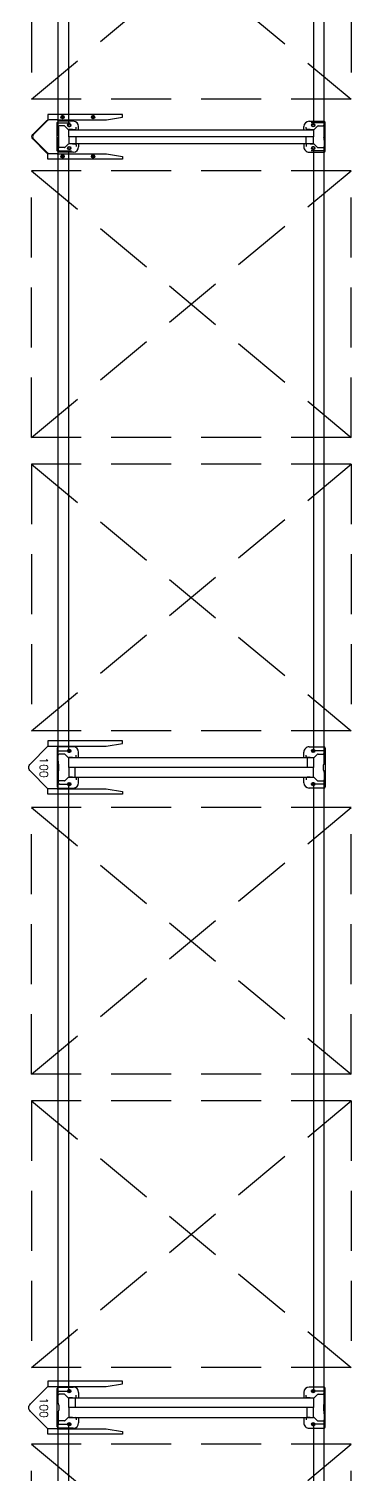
# Model space of a CAD drawing. Header units: millimetres. Extents: x 13 to 166, y 58 to 179.
# Drawn here: x 22.81 to 24.02, y 119.08 to 124.5 of the extents above; entities that cross this region are included whole.
import ezdxf

# ---------------------------------------------------------------- set-up
doc = ezdxf.new("R2010")
doc.units = ezdxf.units.MM
doc.linetypes.add('12_13_14_SB-E17-AR-A01_A02_A03-A$0$DASHED2', pattern=[0.375, 0.25, -0.125])
doc.layers.add('Rack Mecalux 2300mm (MVA-VLZ)', color=5, linetype='Continuous')
doc.styles.get("Standard").update_dxf_attribs({"font": 'txt.shx'})

# ---------------------------------------------------------------- blocks, each defined once
blk = doc.blocks.new('Proteccion Rack 80 Tecnoracks (Planta)')
at = {"color": 252}
for points in [[(2007.437156, 1320.577409), (2007.252998, 1320.577409), (2007.192156, 1320.587409), (2007.192156, 1320.597409), (2007.472156, 1320.597409), (2007.472156, 1320.57751)], [(2007.437156, 1320.450129), (2007.252998, 1320.450129), (2007.192156, 1320.440129), (2007.192156, 1320.430129), (2007.472156, 1320.430129), (2007.472156, 1320.450028)]]:
    blk.add_lwpolyline(points, dxfattribs=at)
for points in [[(2007.297631, 1320.587459), (2007.300131, 1320.591789), (2007.305131, 1320.591789), (2007.307631, 1320.587459), (2007.305131, 1320.583129), (2007.300131, 1320.583129)], [(2007.412297, 1320.587459), (2007.414797, 1320.591789), (2007.419797, 1320.591789), (2007.422297, 1320.587459), (2007.419797, 1320.583129), (2007.414797, 1320.583129)], [(2007.297631, 1320.440079), (2007.300131, 1320.435749), (2007.305131, 1320.435749), (2007.307631, 1320.440079), (2007.305131, 1320.444409), (2007.300131, 1320.444409)], [(2007.412297, 1320.440079), (2007.414797, 1320.435748), (2007.419797, 1320.435748), (2007.422297, 1320.440079), (2007.419797, 1320.444409), (2007.414797, 1320.444409)]]:
    blk.add_lwpolyline(points, close=True, dxfattribs=at)
blk.add_lwpolyline([(2007.437156, 1320.451129), (2007.467599, 1320.451129, 0.198912), (2007.47467, 1320.454058), (2007.52731, 1320.506698, 0.414214), (2007.52731, 1320.52084), (2007.47467, 1320.57348, 0.198912), (2007.467599, 1320.576409), (2007.437156, 1320.576409), (2007.437156, 1320.578409), (2007.467599, 1320.578409, -0.198912), (2007.476085, 1320.574894), (2007.528724, 1320.522254, -0.414214), (2007.528724, 1320.505284), (2007.476085, 1320.452644, -0.198912), (2007.467599, 1320.449129), (2007.437156, 1320.449129), (2007.437156, 1320.451129)], format="xyb", dxfattribs=at)
for centre, radius in [((2007.302631, 1320.587459), 0.00634), ((2007.302631, 1320.587459), 0.00433), ((2007.302631, 1320.587459), 0.002732), ((2007.302631, 1320.587459), 0.002203), ((2007.417297, 1320.587459), 0.00634), ((2007.417297, 1320.587459), 0.00433), ((2007.417297, 1320.587459), 0.002732), ((2007.417297, 1320.587459), 0.002203), ((2007.302631, 1320.440079), 0.00634), ((2007.302631, 1320.440079), 0.00433), ((2007.302631, 1320.440079), 0.002732), ((2007.302631, 1320.440079), 0.002203), ((2007.417297, 1320.440079), 0.00634), ((2007.417297, 1320.440079), 0.00433), ((2007.417297, 1320.440079), 0.002732), ((2007.417297, 1320.440079), 0.002203)]:
    blk.add_circle(centre, radius, dxfattribs=at)
at = {"layer": 'Defpoints', "color": 252, "linetype": 'Continuous', "lineweight": 0}
blk.add_line((2007.431156, 1320.551269), (2007.431156, 1320.476269), dxfattribs=at)
blk = doc.blocks.new('Rack 2300mm Mecalux')
at = {"color": 253, "linetype": '12_13_14_SB-E17-AR-A01_A02_A03-A$0$DASHED2', "ltscale": 0.9}
for p, q in [((2505.971695, 1044.571243), (2504.971695, 1044.571243)), ((2504.971695, 1044.571243), (2504.971695, 1043.371243)), ((2504.971695, 1043.371243), (2505.971695, 1044.571243)), ((2505.971695, 1043.371243), (2504.971695, 1044.571243)), ((2505.971695, 1044.571243), (2505.971695, 1043.371243)), ((2506.071695, 1044.571243), (2507.071695, 1044.571243)), ((2507.071695, 1043.371243), (2506.071695, 1044.571243)), ((2506.071695, 1043.371243), (2507.071695, 1044.571243)), ((2506.071695, 1044.571243), (2506.071695, 1043.371243)), ((2507.071695, 1044.571243), (2507.071695, 1043.371243)), ((2505.971695, 1043.371243), (2504.971695, 1043.371243)), ((2506.071695, 1043.371243), (2507.071695, 1043.371243))]:
    blk.add_line(p, q, dxfattribs=at)
at = {"color": 252}
for p, q in [((2504.773645, 1044.413993), (2504.773645, 1044.468993)), ((2504.778645, 1044.473993), (2504.884145, 1044.473993)), ((2507.168495, 1044.47067), (2504.874895, 1044.47067)), ((2507.159495, 1044.430671), (2504.883895, 1044.430671)), ((2504.889145, 1044.413993), (2504.889145, 1044.468993)), ((2507.154245, 1044.413993), (2507.154245, 1044.468993)), ((2507.264745, 1044.473993), (2507.159245, 1044.473993)), ((2507.269745, 1044.413993), (2507.269745, 1044.468993)), ((2504.805343, 1044.393993), (2504.793645, 1044.393993)), ((2504.805343, 1044.402887), (2504.831395, 1044.402886)), ((2504.857448, 1044.393993), (2504.869145, 1044.393993)), ((2507.185943, 1044.393993), (2507.174245, 1044.393993)), ((2507.238048, 1044.402887), (2507.211995, 1044.402886)), ((2507.238048, 1044.393993), (2507.249745, 1044.393993)), ((2504.773645, 1043.528493), (2504.773645, 1043.473493)), ((2504.793645, 1043.548493), (2504.805343, 1043.548493)), ((2504.805343, 1043.5396), (2504.831395, 1043.5396)), ((2504.857448, 1043.548493), (2504.869145, 1043.548493)), ((2507.159495, 1043.511816), (2504.883895, 1043.511816)), ((2504.889145, 1043.528493), (2504.889145, 1043.473493)), ((2507.154245, 1043.528493), (2507.154245, 1043.473493)), ((2507.185943, 1043.548493), (2507.174245, 1043.548493)), ((2507.238048, 1043.5396), (2507.211995, 1043.5396)), ((2507.238048, 1043.548493), (2507.249745, 1043.548493)), ((2507.269745, 1043.528493), (2507.269745, 1043.473493)), ((2504.778645, 1043.468493), (2504.884145, 1043.468493)), ((2507.168495, 1043.471816), (2504.874895, 1043.471816)), ((2507.264745, 1043.468493), (2507.159245, 1043.468493))]:
    blk.add_line(p, q, dxfattribs=at)
at = {"color": 252, "lineweight": 30}
for p, q in [((2504.791095, 1044.447485), (2504.791095, 1044.466921)), ((2504.802765, 1044.433959), (2504.792598, 1044.443912)), ((2504.801345, 1044.470671), (2504.794845, 1044.470671)), ((2504.823749, 1044.470671), (2504.801345, 1044.470671)), ((2504.804268, 1044.424921), (2504.804268, 1044.430386)), ((2504.804268, 1044.416921), (2504.804268, 1044.424921)), ((2504.817845, 1044.470671), (2504.824203, 1044.470671)), ((2504.844945, 1044.470671), (2504.838587, 1044.470671)), ((2504.839042, 1044.470671), (2504.861445, 1044.470671)), ((2504.858523, 1044.424921), (2504.858523, 1044.430386)), ((2504.858523, 1044.416921), (2504.858523, 1044.424921)), ((2504.860025, 1044.433959), (2504.870193, 1044.443912)), ((2504.861445, 1044.470671), (2504.867945, 1044.470671)), ((2504.871695, 1044.447485), (2504.871695, 1044.466921)), ((2507.171695, 1044.447485), (2507.171695, 1044.466921)), ((2507.183365, 1044.433959), (2507.173198, 1044.443912)), ((2507.181945, 1044.470671), (2507.175445, 1044.470671)), ((2507.204349, 1044.470671), (2507.181945, 1044.470671)), ((2507.184868, 1044.424921), (2507.184868, 1044.430386)), ((2507.184868, 1044.416921), (2507.184868, 1044.424921)), ((2507.198445, 1044.470671), (2507.204803, 1044.470671)), ((2507.225545, 1044.470671), (2507.219187, 1044.470671)), ((2507.219642, 1044.470671), (2507.242045, 1044.470671)), ((2507.239123, 1044.424921), (2507.239123, 1044.430386)), ((2507.239123, 1044.416921), (2507.239123, 1044.424921)), ((2507.240625, 1044.433959), (2507.250793, 1044.443912)), ((2507.242045, 1044.470671), (2507.248545, 1044.470671)), ((2507.252295, 1044.447485), (2507.252295, 1044.466921)), ((2504.800518, 1044.402886), (2504.795237, 1044.402886)), ((2504.804268, 1044.416921), (2504.804268, 1044.406636)), ((2504.858523, 1044.416921), (2504.858523, 1044.406636)), ((2504.862273, 1044.402886), (2504.867553, 1044.402886)), ((2507.181118, 1044.402886), (2507.175837, 1044.402886)), ((2507.184868, 1044.416921), (2507.184868, 1044.406636)), ((2507.239123, 1044.416921), (2507.239123, 1044.406636)), ((2507.242873, 1044.402886), (2507.248153, 1044.402886)), ((2504.802765, 1043.508527), (2504.792598, 1043.498575)), ((2504.800518, 1043.5396), (2504.795237, 1043.5396)), ((2504.804268, 1043.525566), (2504.804268, 1043.53585)), ((2504.804268, 1043.525566), (2504.804268, 1043.517566)), ((2504.804268, 1043.517566), (2504.804268, 1043.512101)), ((2504.858523, 1043.525566), (2504.858523, 1043.53585)), ((2504.858523, 1043.525566), (2504.858523, 1043.517566)), ((2504.858523, 1043.517566), (2504.858523, 1043.512101)), ((2504.860025, 1043.508527), (2504.870193, 1043.498575)), ((2504.862273, 1043.5396), (2504.867553, 1043.5396)), ((2507.183365, 1043.508527), (2507.173198, 1043.498575)), ((2507.181118, 1043.5396), (2507.175837, 1043.5396)), ((2507.184868, 1043.525566), (2507.184868, 1043.53585)), ((2507.184868, 1043.525566), (2507.184868, 1043.517566)), ((2507.184868, 1043.517566), (2507.184868, 1043.512101)), ((2507.239123, 1043.525566), (2507.239123, 1043.53585)), ((2507.239123, 1043.525566), (2507.239123, 1043.517566)), ((2507.239123, 1043.517566), (2507.239123, 1043.512101)), ((2507.240625, 1043.508527), (2507.250793, 1043.498575)), ((2507.242873, 1043.5396), (2507.248153, 1043.5396)), ((2504.791095, 1043.495002), (2504.791095, 1043.475566)), ((2504.801345, 1043.471816), (2504.794845, 1043.471816)), ((2504.823749, 1043.471816), (2504.801345, 1043.471816)), ((2504.817845, 1043.471816), (2504.824203, 1043.471816)), ((2504.844945, 1043.471816), (2504.838587, 1043.471816)), ((2504.839042, 1043.471816), (2504.861445, 1043.471816)), ((2504.861445, 1043.471816), (2504.867945, 1043.471816)), ((2504.871695, 1043.495002), (2504.871695, 1043.475566)), ((2507.171695, 1043.495002), (2507.171695, 1043.475566)), ((2507.181945, 1043.471816), (2507.175445, 1043.471816)), ((2507.204349, 1043.471816), (2507.181945, 1043.471816)), ((2507.198445, 1043.471816), (2507.204803, 1043.471816)), ((2507.225545, 1043.471816), (2507.219187, 1043.471816)), ((2507.219642, 1043.471816), (2507.242045, 1043.471816)), ((2507.242045, 1043.471816), (2507.248545, 1043.471816)), ((2507.252295, 1043.495002), (2507.252295, 1043.475566))]:
    blk.add_line(p, q, dxfattribs=at)
at = {"color": 252}
for points in [[(2504.788645, 1044.433993), (2504.792975, 1044.431493), (2504.792975, 1044.426493), (2504.788645, 1044.423993), (2504.784315, 1044.426493), (2504.784315, 1044.431493)], [(2504.805343, 1044.430136), (2504.831395, 1044.430136), (2504.831395, 1043.512352), (2504.805343, 1043.512352)], [(2504.857448, 1044.430136), (2504.831395, 1044.430136), (2504.831395, 1043.512352), (2504.857448, 1043.512352)], [(2504.874145, 1044.433993), (2504.869815, 1044.431493), (2504.869815, 1044.426493), (2504.874145, 1044.423993), (2504.878475, 1044.426493), (2504.878475, 1044.431493)], [(2507.169245, 1044.433993), (2507.173575, 1044.431493), (2507.173575, 1044.426493), (2507.169245, 1044.423993), (2507.164915, 1044.426493), (2507.164915, 1044.431493)], [(2507.185943, 1044.430136), (2507.211995, 1044.430136), (2507.211995, 1043.512352), (2507.185943, 1043.512352)], [(2507.238048, 1044.430136), (2507.211995, 1044.430136), (2507.211995, 1043.512352), (2507.238048, 1043.512352)], [(2507.254745, 1044.433993), (2507.250415, 1044.431493), (2507.250415, 1044.426493), (2507.254745, 1044.423993), (2507.259075, 1044.426493), (2507.259075, 1044.431493)], [(2504.788645, 1043.508493), (2504.792975, 1043.510993), (2504.792975, 1043.515993), (2504.788645, 1043.518493), (2504.784315, 1043.515993), (2504.784315, 1043.510993)], [(2504.874145, 1043.508493), (2504.869815, 1043.510993), (2504.869815, 1043.515993), (2504.874145, 1043.518493), (2504.878475, 1043.515993), (2504.878475, 1043.510993)], [(2507.169245, 1043.508493), (2507.173575, 1043.510993), (2507.173575, 1043.515993), (2507.169245, 1043.518493), (2507.164915, 1043.515993), (2507.164915, 1043.510993)], [(2507.254745, 1043.508493), (2507.250415, 1043.510993), (2507.250415, 1043.515993), (2507.254745, 1043.518493), (2507.259075, 1043.515993), (2507.259075, 1043.510993)]]:
    blk.add_lwpolyline(points, close=True, dxfattribs=at)
for points in [[(2504.868895, 1044.470671), (2504.878895, 1044.470671, -0.414214), (2504.883895, 1044.465671), (2504.883895, 1044.420671)], [(2507.174495, 1044.470671), (2507.164495, 1044.470671, 0.414214), (2507.159495, 1044.465671), (2507.159495, 1044.420671)], [(2504.868895, 1043.471816), (2504.878895, 1043.471816, 0.414214), (2504.883895, 1043.476816), (2504.883895, 1043.521816)], [(2504.868895, 1043.471816), (2504.878895, 1043.471816, 0.414214), (2504.883895, 1043.476816), (2504.883895, 1043.521816)], [(2507.174495, 1043.471816), (2507.164495, 1043.471816, -0.414214), (2507.159495, 1043.476816), (2507.159495, 1043.516816)]]:
    blk.add_lwpolyline(points, format="xyb", dxfattribs=at)
for centre in [(2504.788645, 1044.428993), (2504.874145, 1044.428993), (2507.169245, 1044.428993), (2507.254745, 1044.428993), (2504.788645, 1043.513493), (2504.874145, 1043.513493), (2507.169245, 1043.513493), (2507.254745, 1043.513493)]:
    blk.add_circle(centre, 0.00634, dxfattribs=at)
for centre, radius, start, end in [((2504.778645, 1044.468993), 0.005, 90, 180), ((2504.884145, 1044.468993), 0.005, 0, 90), ((2507.159245, 1044.468993), 0.005, 90, 180), ((2507.264745, 1044.468993), 0.005, 0, 90), ((2504.793645, 1044.413993), 0.02, 180, 270), ((2504.869145, 1044.413993), 0.02, 270, 0), ((2507.174245, 1044.413993), 0.02, 180, 270), ((2507.249745, 1044.413993), 0.02, 270, 0), ((2504.793645, 1043.528493), 0.02, 90, 180), ((2504.869145, 1043.528493), 0.02, 360, 90), ((2507.174245, 1043.528493), 0.02, 90, 180), ((2507.249745, 1043.528493), 0.02, 360, 90), ((2504.778645, 1043.473493), 0.005, 180, 270), ((2504.884145, 1043.473493), 0.005, 270, 360), ((2507.159245, 1043.473493), 0.005, 180, 270), ((2507.264745, 1043.473493), 0.005, 270, 360)]:
    blk.add_arc(centre, radius, start, end, dxfattribs=at)
at = {"color": 252, "lineweight": 30}
for centre, radius, start, end in [((2504.794845, 1044.466921), 0.00375, 90, 180), ((2504.796095, 1044.447485), 0.005, 180, 225.612866), ((2504.799268, 1044.430386), 0.005, 0, 45.612866), ((2504.823707, 1044.462148), 0.008522, 51.41193, 89.722789), ((2504.831419, 1044.471694), 0.00375, 230.274095, 315), ((2504.839083, 1044.462148), 0.008522, 90.277211, 128.58807), ((2504.863523, 1044.430386), 0.005, 134.387134, 180), ((2504.867945, 1044.466921), 0.00375, 0, 90), ((2504.866695, 1044.447485), 0.005, 314.387134, 0), ((2507.175445, 1044.466921), 0.00375, 90, 180), ((2507.176695, 1044.447485), 0.005, 180, 225.612866), ((2507.179868, 1044.430386), 0.005, 0, 45.612866), ((2507.204307, 1044.462148), 0.008522, 51.41193, 89.722789), ((2507.211971, 1044.471694), 0.00375, 225, 309.725905), ((2507.219683, 1044.462148), 0.008522, 90.277211, 128.58807), ((2507.244123, 1044.430386), 0.005, 134.387134, 180), ((2507.248545, 1044.466921), 0.00375, 0, 90), ((2507.247295, 1044.447485), 0.005, 314.387134, 0), ((2504.800518, 1044.406636), 0.00375, 270, 360), ((2504.862273, 1044.406636), 0.00375, 180, 270), ((2507.181118, 1044.406636), 0.00375, 270, 360), ((2507.242873, 1044.406636), 0.00375, 180, 270), ((2504.800518, 1043.53585), 0.00375, 0, 90), ((2504.799268, 1043.512101), 0.005, 314.387134, 360), ((2504.862273, 1043.53585), 0.00375, 90, 180), ((2504.863523, 1043.512101), 0.005, 180, 225.612866), ((2507.181118, 1043.53585), 0.00375, 0, 90), ((2507.179868, 1043.512101), 0.005, 314.387134, 360), ((2507.242873, 1043.53585), 0.00375, 90, 180), ((2507.244123, 1043.512101), 0.005, 180, 225.612866), ((2504.796095, 1043.495002), 0.005, 134.387134, 180), ((2504.794845, 1043.475566), 0.00375, 180, 270), ((2504.823707, 1043.480339), 0.008522, 270.277211, 308.58807), ((2504.831419, 1043.470793), 0.00375, 45, 129.725905), ((2504.839083, 1043.480339), 0.008522, 231.41193, 269.722789), ((2504.867945, 1043.475566), 0.00375, 270, 0), ((2504.866695, 1043.495002), 0.005, 0, 45.612866), ((2507.176695, 1043.495002), 0.005, 134.387134, 180), ((2507.175445, 1043.475566), 0.00375, 180, 270), ((2507.204307, 1043.480339), 0.008522, 270.277211, 308.58807), ((2507.211971, 1043.470793), 0.00375, 50.274095, 135), ((2507.219683, 1043.480339), 0.008522, 231.41193, 269.722789), ((2507.248545, 1043.475566), 0.00375, 270, 0), ((2507.247295, 1043.495002), 0.005, 0, 45.612866)]:
    blk.add_arc(centre, radius, start, end, dxfattribs=at)
at = {"layer": 'Defpoints', "color": 252, "lineweight": 30, "ltscale": 5, "rotation": 270}
for p in [(1184.317638, 3050.905699), (1186.698202, 3050.905699)]:
    blk.add_blockref('Proteccion Rack 80 Tecnoracks (Planta)', p, dxfattribs=at)
blk = doc.blocks.new('Rack 2300mm Mecalux - Sin pedestales')
at = {"color": 253, "linetype": '12_13_14_SB-E17-AR-A01_A02_A03-A$0$DASHED2', "ltscale": 0.9}
for p, q in [((2103.373523, 1325.2474), (2102.373523, 1325.2474)), ((2102.373523, 1325.2474), (2102.373523, 1324.0474)), ((2102.373523, 1324.0474), (2103.373523, 1325.2474)), ((2103.373523, 1324.0474), (2102.373523, 1325.2474)), ((2103.373523, 1325.2474), (2103.373523, 1324.0474)), ((2103.473523, 1325.2474), (2104.473523, 1325.2474)), ((2104.473523, 1324.0474), (2103.473523, 1325.2474)), ((2103.473523, 1324.0474), (2104.473523, 1325.2474)), ((2103.473523, 1325.2474), (2103.473523, 1324.0474)), ((2104.473523, 1325.2474), (2104.473523, 1324.0474)), ((2103.373523, 1324.0474), (2102.373523, 1324.0474)), ((2103.473523, 1324.0474), (2104.473523, 1324.0474))]:
    blk.add_line(p, q, dxfattribs=at)
at = {"color": 252, "lineweight": 30}
for p, q in [((2102.276073, 1325.146827), (2102.282573, 1325.146827)), ((2102.286323, 1325.123642), (2102.286323, 1325.143077)), ((2104.560723, 1325.123642), (2104.560723, 1325.143077)), ((2104.570973, 1325.146827), (2104.564473, 1325.146827)), ((2102.27315, 1325.101077), (2102.27315, 1325.106543)), ((2102.27315, 1325.093077), (2102.27315, 1325.101077)), ((2102.27315, 1325.093077), (2102.27315, 1325.082793)), ((2102.274653, 1325.110116), (2102.28482, 1325.120069)), ((2102.2769, 1325.079043), (2102.282181, 1325.079043)), ((2104.572393, 1325.110116), (2104.562225, 1325.120069)), ((2104.570145, 1325.079043), (2104.564865, 1325.079043)), ((2104.573895, 1325.101077), (2104.573895, 1325.106543)), ((2104.573895, 1325.093077), (2104.573895, 1325.101077)), ((2104.573895, 1325.093077), (2104.573895, 1325.082793)), ((2102.27315, 1324.201723), (2102.27315, 1324.212007)), ((2102.2769, 1324.215757), (2102.282181, 1324.215757)), ((2104.570145, 1324.215757), (2104.564865, 1324.215757)), ((2104.573895, 1324.201723), (2104.573895, 1324.212007)), ((2102.27315, 1324.201723), (2102.27315, 1324.193723)), ((2102.27315, 1324.193723), (2102.27315, 1324.188258)), ((2102.274653, 1324.184684), (2102.28482, 1324.174732)), ((2102.286323, 1324.171159), (2102.286323, 1324.151723)), ((2104.560723, 1324.171159), (2104.560723, 1324.151723)), ((2104.572393, 1324.184684), (2104.562225, 1324.174732)), ((2104.573895, 1324.201723), (2104.573895, 1324.193723)), ((2104.573895, 1324.193723), (2104.573895, 1324.188258)), ((2102.276073, 1324.147973), (2102.282573, 1324.147973)), ((2104.570973, 1324.147973), (2104.564473, 1324.147973))]:
    blk.add_line(p, q, dxfattribs=at)
at = {"color": 252}
for p, q in [((2104.557523, 1325.146827), (2102.289523, 1325.146827)), ((2104.548523, 1325.106827), (2102.298523, 1325.106827)), ((2104.548523, 1324.187973), (2102.298523, 1324.187973)), ((2104.557523, 1324.147973), (2102.289523, 1324.147973))]:
    blk.add_line(p, q, dxfattribs=at)
for points in [[(2102.283523, 1325.146827), (2102.293523, 1325.146827, -0.414214), (2102.298523, 1325.141827), (2102.298523, 1325.096827)], [(2104.563523, 1325.146827), (2104.553523, 1325.146827, 0.414214), (2104.548523, 1325.141827), (2104.548523, 1325.096827)], [(2102.283523, 1324.147973), (2102.293523, 1324.147973, 0.414214), (2102.298523, 1324.152973), (2102.298523, 1324.197973)], [(2104.563523, 1324.147973), (2104.553523, 1324.147973, -0.414214), (2104.548523, 1324.152973), (2104.548523, 1324.197973)]]:
    blk.add_lwpolyline(points, format="xyb", dxfattribs=at)
at = {"color": 252, "lineweight": 30}
for centre, radius, start, end in [((2102.282573, 1325.143077), 0.00375, 0, 90), ((2104.564473, 1325.143077), 0.00375, 90, 180), ((2102.27815, 1325.106543), 0.005, 134.387134, 180), ((2102.2769, 1325.082793), 0.00375, 180, 270), ((2102.281323, 1325.123642), 0.005, 314.387134, 0), ((2104.565723, 1325.123642), 0.005, 180, 225.612866), ((2104.570145, 1325.082793), 0.00375, 270, 360), ((2104.568895, 1325.106543), 0.005, 0, 45.612866), ((2102.2769, 1324.212007), 0.00375, 90, 180), ((2104.570145, 1324.212007), 0.00375, 0, 90), ((2102.27815, 1324.188258), 0.005, 180, 225.612866), ((2102.281323, 1324.171159), 0.005, 0, 45.612866), ((2104.565723, 1324.171159), 0.005, 134.387134, 180), ((2104.568895, 1324.188258), 0.005, 314.387134, 360), ((2102.282573, 1324.151723), 0.00375, 270, 0), ((2104.564473, 1324.151723), 0.00375, 180, 270)]:
    blk.add_arc(centre, radius, start, end, dxfattribs=at)
blk = doc.blocks.new('Rack 2300mm Sistema Mecalux - 100mm')
at = {"color": 252}
for p, q in [((2098.37194, 1323.146704), (2098.37194, 1323.002304)), ((2098.43194, 1323.151704), (2098.37694, 1323.151704)), ((2098.45194, 1323.111331), (2098.45194, 1323.131704)), ((2099.29744, 1323.111331), (2099.29744, 1323.131704)), ((2099.31744, 1323.151704), (2099.37244, 1323.151704)), ((2099.37744, 1323.146704), (2099.37744, 1323.002304)), ((2098.439297, 1323.111379), (2098.439297, 1323.074576)), ((2099.310083, 1323.037676), (2099.310083, 1323.07448)), ((2098.375263, 1323.028254), (2098.375263, 1320.720754)), ((2098.45194, 1323.017304), (2098.45194, 1323.037676)), ((2099.29744, 1323.017304), (2099.29744, 1323.037676)), ((2099.374117, 1323.028254), (2099.374117, 1320.720754)), ((2098.37694, 1322.997304), (2098.43194, 1322.997304)), ((2098.415263, 1323.012304), (2098.415263, 1320.736704)), ((2099.37244, 1322.997304), (2099.31744, 1322.997304)), ((2099.334117, 1323.012304), (2099.334117, 1320.736704)), ((2098.37194, 1320.602304), (2098.37194, 1320.746704)), ((2098.37694, 1320.751704), (2098.43194, 1320.751704)), ((2099.37244, 1320.751704), (2099.31744, 1320.751704)), ((2099.37744, 1320.602304), (2099.37744, 1320.746704)), ((2098.45194, 1320.731704), (2098.45194, 1320.711331)), ((2099.29744, 1320.731704), (2099.29744, 1320.711331)), ((2099.310083, 1320.711331), (2099.310083, 1320.674528)), ((2098.439297, 1320.637628), (2098.439297, 1320.674431)), ((2098.45194, 1320.637676), (2098.45194, 1320.617304)), ((2099.29744, 1320.637676), (2099.29744, 1320.617304)), ((2098.43194, 1320.597304), (2098.37694, 1320.597304)), ((2099.31744, 1320.597304), (2099.37244, 1320.597304))]:
    blk.add_line(p, q, dxfattribs=at)
at = {"color": 252, "lineweight": 30}
for p, q in [((2098.375263, 1323.114254), (2098.375263, 1323.120754)), ((2098.375263, 1323.09185), (2098.375263, 1323.114254)), ((2098.375263, 1323.097754), (2098.375263, 1323.091396)), ((2098.377989, 1323.06478), (2098.377989, 1323.084228)), ((2098.398448, 1323.124504), (2098.379013, 1323.124504)), ((2098.411974, 1323.112834), (2098.402022, 1323.123001)), ((2098.421013, 1323.111331), (2098.415547, 1323.111331)), ((2098.429013, 1323.111331), (2098.421013, 1323.111331)), ((2098.429013, 1323.111331), (2098.439297, 1323.111331)), ((2098.443047, 1323.114254), (2098.443047, 1323.120754)), ((2098.443047, 1323.115081), (2098.443047, 1323.120362)), ((2099.306333, 1323.114254), (2099.306333, 1323.120754)), ((2099.306333, 1323.115081), (2099.306333, 1323.120362)), ((2099.320367, 1323.111331), (2099.310083, 1323.111331)), ((2099.320367, 1323.111331), (2099.328367, 1323.111331)), ((2099.328367, 1323.111331), (2099.333833, 1323.111331)), ((2099.337406, 1323.112834), (2099.347358, 1323.123001)), ((2099.350931, 1323.124504), (2099.370367, 1323.124504)), ((2099.37139, 1323.06478), (2099.37139, 1323.084228)), ((2099.374117, 1323.114254), (2099.374117, 1323.120754)), ((2099.374117, 1323.09185), (2099.374117, 1323.114254)), ((2099.374117, 1323.097754), (2099.374117, 1323.091396)), ((2098.375263, 1323.057157), (2098.375263, 1323.034754)), ((2098.375263, 1323.034754), (2098.375263, 1323.028254)), ((2098.398448, 1323.024504), (2098.379013, 1323.024504)), ((2098.411974, 1323.036174), (2098.402022, 1323.026006)), ((2098.421013, 1323.037676), (2098.415547, 1323.037676)), ((2098.429013, 1323.037676), (2098.421013, 1323.037676)), ((2098.429013, 1323.037676), (2098.439297, 1323.037676)), ((2098.443047, 1323.034754), (2098.443047, 1323.028254)), ((2098.443047, 1323.033926), (2098.443047, 1323.028646)), ((2099.306333, 1323.034754), (2099.306333, 1323.028254)), ((2099.306333, 1323.033926), (2099.306333, 1323.028646)), ((2099.320367, 1323.037676), (2099.310083, 1323.037676)), ((2099.320367, 1323.037676), (2099.328367, 1323.037676)), ((2099.328367, 1323.037676), (2099.333833, 1323.037676)), ((2099.337406, 1323.036174), (2099.347358, 1323.026006)), ((2099.350931, 1323.024504), (2099.370367, 1323.024504)), ((2099.374117, 1323.057157), (2099.374117, 1323.034754)), ((2099.374117, 1323.034754), (2099.374117, 1323.028254)), ((2098.375263, 1320.714254), (2098.375263, 1320.720754)), ((2098.375263, 1320.69185), (2098.375263, 1320.714254)), ((2098.398448, 1320.724504), (2098.379013, 1320.724504)), ((2098.411974, 1320.712834), (2098.402022, 1320.723001)), ((2098.421013, 1320.711331), (2098.415547, 1320.711331)), ((2098.429013, 1320.711331), (2098.421013, 1320.711331)), ((2098.429013, 1320.711331), (2098.439297, 1320.711331)), ((2098.443047, 1320.714254), (2098.443047, 1320.720754)), ((2098.443047, 1320.715081), (2098.443047, 1320.720362)), ((2099.306333, 1320.714254), (2099.306333, 1320.720754)), ((2099.306333, 1320.715081), (2099.306333, 1320.720362)), ((2099.320367, 1320.711331), (2099.310083, 1320.711331)), ((2099.320367, 1320.711331), (2099.328367, 1320.711331)), ((2099.328367, 1320.711331), (2099.333833, 1320.711331)), ((2099.337406, 1320.712834), (2099.347358, 1320.723001)), ((2099.350931, 1320.724504), (2099.370367, 1320.724504)), ((2099.374117, 1320.714254), (2099.374117, 1320.720754)), ((2099.374117, 1320.69185), (2099.374117, 1320.714254)), ((2098.375263, 1320.651254), (2098.375263, 1320.657612)), ((2098.375263, 1320.657157), (2098.375263, 1320.634754)), ((2098.375263, 1320.634754), (2098.375263, 1320.628254)), ((2098.377989, 1320.684228), (2098.377989, 1320.66478)), ((2098.411974, 1320.636174), (2098.402022, 1320.626006)), ((2098.421013, 1320.637676), (2098.415547, 1320.637676)), ((2098.429013, 1320.637676), (2098.421013, 1320.637676)), ((2098.429013, 1320.637676), (2098.439297, 1320.637676)), ((2098.443047, 1320.634754), (2098.443047, 1320.628254)), ((2098.443047, 1320.633926), (2098.443047, 1320.628646)), ((2099.306333, 1320.634754), (2099.306333, 1320.628254)), ((2099.306333, 1320.633926), (2099.306333, 1320.628646)), ((2099.320367, 1320.637676), (2099.310083, 1320.637676)), ((2099.320367, 1320.637676), (2099.328367, 1320.637676)), ((2099.328367, 1320.637676), (2099.333833, 1320.637676)), ((2099.337406, 1320.636174), (2099.347358, 1320.626006)), ((2099.37139, 1320.684228), (2099.37139, 1320.66478)), ((2099.374117, 1320.651254), (2099.374117, 1320.657612)), ((2099.374117, 1320.657157), (2099.374117, 1320.634754)), ((2099.374117, 1320.634754), (2099.374117, 1320.628254)), ((2098.398448, 1320.624504), (2098.379013, 1320.624504)), ((2099.350931, 1320.624504), (2099.370367, 1320.624504))]:
    blk.add_line(p, q, dxfattribs=at)
at = {"color": 253, "linetype": '12_13_14_SB-E17-AR-A01_A02_A03-A$0$DASHED2', "ltscale": 0.9}
for p, q in [((2098.27469, 1321.924504), (2098.27469, 1322.924504)), ((2098.27469, 1322.924504), (2099.47469, 1322.924504)), ((2099.47469, 1322.924504), (2098.27469, 1321.924504)), ((2099.47469, 1321.924504), (2098.27469, 1322.924504)), ((2099.47469, 1321.924504), (2099.47469, 1322.924504)), ((2098.27469, 1321.924504), (2099.47469, 1321.924504)), ((2098.27469, 1321.824504), (2098.27469, 1320.824504)), ((2099.47469, 1320.824504), (2098.27469, 1321.824504)), ((2099.47469, 1321.824504), (2098.27469, 1320.824504)), ((2098.27469, 1321.824504), (2099.47469, 1321.824504)), ((2099.47469, 1321.824504), (2099.47469, 1320.824504)), ((2098.27469, 1320.824504), (2099.47469, 1320.824504))]:
    blk.add_line(p, q, dxfattribs=at)
at = {"color": 252}
for points in [[(2098.41194, 1323.136704), (2098.41444, 1323.132374), (2098.41944, 1323.132374), (2098.42194, 1323.136704), (2098.41944, 1323.141034), (2098.41444, 1323.141034)], [(2099.33744, 1323.136704), (2099.33494, 1323.132374), (2099.32994, 1323.132374), (2099.32744, 1323.136704), (2099.32994, 1323.141034), (2099.33494, 1323.141034)], [(2098.415547, 1323.111331), (2098.415547, 1323.074528), (2099.333888, 1323.074528), (2099.333833, 1323.111331)], [(2098.415547, 1323.037676), (2098.415547, 1323.074528), (2099.333888, 1323.074528), (2099.333833, 1323.037676)], [(2098.41194, 1323.012304), (2098.41444, 1323.016634), (2098.41944, 1323.016634), (2098.42194, 1323.012304), (2098.41944, 1323.007974), (2098.41444, 1323.007974)], [(2099.33744, 1323.012304), (2099.33494, 1323.016634), (2099.32994, 1323.016634), (2099.32744, 1323.012304), (2099.32994, 1323.007974), (2099.33494, 1323.007974)], [(2098.41194, 1320.736704), (2098.41444, 1320.732374), (2098.41944, 1320.732374), (2098.42194, 1320.736704), (2098.41944, 1320.741034), (2098.41444, 1320.741034)], [(2098.415547, 1320.711331), (2098.415547, 1320.67448), (2099.333888, 1320.67448), (2099.333833, 1320.711331)], [(2099.33744, 1320.736704), (2099.33494, 1320.732374), (2099.32994, 1320.732374), (2099.32744, 1320.736704), (2099.32994, 1320.741034), (2099.33494, 1320.741034)], [(2098.415547, 1320.637676), (2098.415547, 1320.67448), (2099.333888, 1320.67448), (2099.333833, 1320.637676)], [(2098.41194, 1320.612304), (2098.41444, 1320.616634), (2098.41944, 1320.616634), (2098.42194, 1320.612304), (2098.41944, 1320.607974), (2098.41444, 1320.607974)], [(2099.33744, 1320.612304), (2099.33494, 1320.616634), (2099.32994, 1320.616634), (2099.32744, 1320.612304), (2099.32994, 1320.607974), (2099.33494, 1320.607974)]]:
    blk.add_lwpolyline(points, close=True, dxfattribs=at)
for points in [[(2098.37569, 1323.027304), (2098.37569, 1323.017304, 0.414214), (2098.38069, 1323.012304), (2098.42569, 1323.012304)], [(2098.37569, 1323.027304), (2098.37569, 1323.017304, 0.414214), (2098.38069, 1323.012304), (2098.42569, 1323.012304)], [(2099.37369, 1323.027304), (2099.37369, 1323.017304, -0.414214), (2099.36869, 1323.012304), (2099.32369, 1323.012304)], [(2099.37369, 1323.027304), (2099.37369, 1323.017304, -0.414214), (2099.36869, 1323.012304), (2099.32369, 1323.012304)], [(2098.37569, 1320.721704), (2098.37569, 1320.731704, -0.414214), (2098.38069, 1320.736704), (2098.42569, 1320.736704)], [(2098.37569, 1320.721704), (2098.37569, 1320.731704, -0.414214), (2098.38069, 1320.736704), (2098.42569, 1320.736704)], [(2099.37369, 1320.721704), (2099.37369, 1320.731704, 0.414214), (2099.36869, 1320.736704), (2099.32369, 1320.736704)], [(2099.37369, 1320.721704), (2099.37369, 1320.731704, 0.414214), (2099.36869, 1320.736704), (2099.32369, 1320.736704)]]:
    blk.add_lwpolyline(points, format="xyb", dxfattribs=at)
for centre in [(2098.41694, 1323.136704), (2099.33244, 1323.136704), (2098.41694, 1323.012304), (2099.33244, 1323.012304), (2098.41694, 1320.736704), (2099.33244, 1320.736704), (2098.41694, 1320.612304), (2099.33244, 1320.612304)]:
    blk.add_circle(centre, 0.00634, dxfattribs=at)
for centre, radius, start, end in [((2098.37694, 1323.146704), 0.005, 90, 180), ((2098.43194, 1323.131704), 0.02, 360, 90), ((2099.31744, 1323.131704), 0.02, 90, 180), ((2099.37244, 1323.146704), 0.005, 0, 90), ((2098.43194, 1323.017304), 0.02, 270, 360), ((2099.31744, 1323.017304), 0.02, 180, 270), ((2098.37694, 1323.002304), 0.005, 180, 270), ((2099.37244, 1323.002304), 0.005, 270, 0), ((2098.37694, 1320.746704), 0.005, 90, 180), ((2098.43194, 1320.731704), 0.02, 0, 90), ((2099.31744, 1320.731704), 0.02, 90, 180), ((2099.37244, 1320.746704), 0.005, 360, 90), ((2098.37694, 1320.602304), 0.005, 180, 270), ((2098.43194, 1320.617304), 0.02, 270, 0), ((2099.31744, 1320.617304), 0.02, 180, 270), ((2099.37244, 1320.602304), 0.005, 270, 360)]:
    blk.add_arc(centre, radius, start, end, dxfattribs=at)
at = {"color": 252, "lineweight": 30}
for centre, radius, start, end in [((2098.379013, 1323.120754), 0.00375, 90, 180), ((2098.383785, 1323.091892), 0.008522, 180.277211, 218.58807), ((2098.374239, 1323.084228), 0.00375, 359.631552, 45), ((2098.398448, 1323.119504), 0.005, 44.387134, 90), ((2098.415547, 1323.116331), 0.005, 224.387134, 270), ((2098.439297, 1323.115081), 0.00375, 270, 0), ((2099.310083, 1323.115081), 0.00375, 180, 270), ((2099.333833, 1323.116331), 0.005, 270, 315.612866), ((2099.350931, 1323.119504), 0.005, 90, 135.612866), ((2099.370367, 1323.120754), 0.00375, 0, 90), ((2099.37514, 1323.084228), 0.00375, 135, 180.368448), ((2099.365595, 1323.091892), 0.008522, 321.41193, 359.722789), ((2098.383785, 1323.057116), 0.008522, 141.41193, 179.722789), ((2098.379013, 1323.028254), 0.00375, 180, 270), ((2098.374239, 1323.06478), 0.00375, 315, 0.368448), ((2098.398448, 1323.029504), 0.005, 270, 315.612866), ((2098.415547, 1323.032676), 0.005, 90, 135.612866), ((2098.439297, 1323.033926), 0.00375, 360, 90), ((2099.310083, 1323.033926), 0.00375, 90, 180), ((2099.333833, 1323.032676), 0.005, 44.387134, 90), ((2099.350931, 1323.029504), 0.005, 224.387134, 270), ((2099.370367, 1323.028254), 0.00375, 270, 0), ((2099.37514, 1323.06478), 0.00375, 179.631552, 225), ((2099.365595, 1323.057116), 0.008522, 0.277211, 38.58807), ((2098.379013, 1320.720754), 0.00375, 90, 180), ((2098.383785, 1320.691892), 0.008522, 180.277211, 218.58807), ((2098.398448, 1320.719504), 0.005, 44.387134, 90), ((2098.415547, 1320.716331), 0.005, 224.387134, 270), ((2098.439297, 1320.715081), 0.00375, 270, 0), ((2099.310083, 1320.715081), 0.00375, 180, 270), ((2099.333833, 1320.716331), 0.005, 270, 315.612866), ((2099.350931, 1320.719504), 0.005, 90, 135.612866), ((2099.370367, 1320.720754), 0.00375, 360, 90), ((2099.365595, 1320.691892), 0.008522, 321.41193, 359.722789), ((2098.383785, 1320.657116), 0.008522, 141.41193, 179.722789), ((2098.374239, 1320.684228), 0.00375, 359.631552, 45), ((2098.374239, 1320.66478), 0.00375, 315, 0.368448), ((2098.415547, 1320.632676), 0.005, 90, 135.612866), ((2098.439297, 1320.633926), 0.00375, 360, 90), ((2099.310083, 1320.633926), 0.00375, 90, 180), ((2099.333833, 1320.632676), 0.005, 44.387134, 90), ((2099.37514, 1320.684228), 0.00375, 135, 180.368448), ((2099.37514, 1320.66478), 0.00375, 179.631552, 225), ((2099.365595, 1320.657116), 0.008522, 0.277211, 38.58807), ((2098.379013, 1320.628254), 0.00375, 180, 270), ((2098.398448, 1320.629504), 0.005, 270, 315.612866), ((2099.350931, 1320.629504), 0.005, 224.387134, 270), ((2099.370367, 1320.628254), 0.00375, 270, 360)]:
    blk.add_arc(centre, radius, start, end, dxfattribs=at)
at = {"layer": 'Defpoints', "color": 252}
for points in [[(2099.377617, 1323.154207), (2099.193459, 1323.154207), (2099.132617, 1323.164207), (2099.132617, 1323.174207), (2099.412617, 1323.174207), (2099.412617, 1323.154207)], [(2099.377617, 1322.9948), (2099.193459, 1322.9948), (2099.132617, 1322.9848), (2099.132617, 1322.9748), (2099.412617, 1322.9748), (2099.412617, 1322.9948)], [(2099.377617, 1320.754207), (2099.193459, 1320.754207), (2099.132617, 1320.764207), (2099.132617, 1320.774207), (2099.412617, 1320.774207), (2099.412617, 1320.754207)], [(2099.377617, 1320.5948), (2099.193459, 1320.5948), (2099.132617, 1320.5848), (2099.132617, 1320.5748), (2099.412617, 1320.5748), (2099.412617, 1320.5948)]]:
    blk.add_lwpolyline(points, dxfattribs=at)
at = {"layer": 'Defpoints', "color": 252, "lineweight": 30, "ltscale": 5}
for points in [[(2099.374003, 1323.154321), (2099.412503, 1323.154321), (2099.478178, 1323.088646, -0.414214), (2099.478178, 1323.060362), (2099.412617, 1322.9948), (2099.374117, 1322.9948)], [(2099.374003, 1320.754321), (2099.412503, 1320.754321), (2099.478178, 1320.688646, -0.414214), (2099.478178, 1320.660362), (2099.412617, 1320.5948), (2099.374117, 1320.5948)]]:
    blk.add_lwpolyline(points, format="xyb", dxfattribs=at)
at = {"layer": 'Defpoints', "color": 252, "lineweight": 30, "ltscale": 5, "char_height": 0.03, "width": 0.057097, "attachment_point": 5, "rotation": 90}
for insert in [(2099.427701, 1323.074552), (2099.427701, 1320.674552)]:
    blk.add_mtext('100', dxfattribs=dict(at, insert=insert))

msp = doc.modelspace()

# ---------------------------------------------------------------- block references
at = {"layer": 'Rack Mecalux 2300mm (MVA-VLZ)', "color": 5, "rotation": 270}
msp.add_blockref('Rack 2300mm Mecalux', (-1020.547058, 2631.305706), dxfattribs=at)
at = {"layer": 'Rack Mecalux 2300mm (MVA-VLZ)', "linetype": 'Continuous'}
for name, p, rotation in [('Rack 2300mm Mecalux - Sin pedestales', (-1301.223215, 2226.339733), 270), ('Rack 2300mm Sistema Mecalux - 100mm', (2122.298875, 1442.403514), 180), ('Rack 2300mm Mecalux - Sin pedestales', (-1301.223215, 2221.565333), 270)]:
    msp.add_blockref(name, p, dxfattribs=dict(at, rotation=rotation))

doc.saveas('drawing.dxf')
